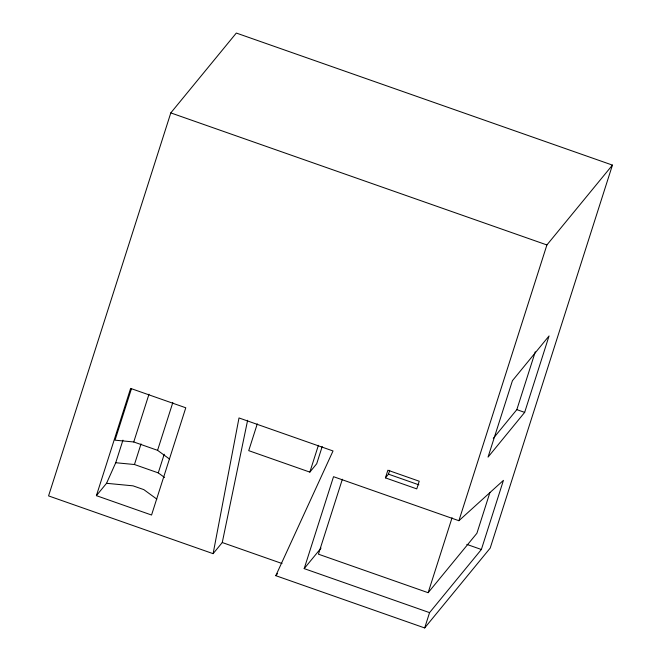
<?xml version="1.0" encoding="UTF-8"?>
<svg xmlns="http://www.w3.org/2000/svg" width="661" height="661" viewBox="0 0 661 661"><rect width="100%" height="100%" fill="white"/><g stroke="black" fill="none" stroke-linecap="round" stroke-linejoin="round"><path stroke-width="0.99" d="M213.115 553.67L239.001 417.95L333.028 450.959L275.802 575.681L424.676 627.95L490.198 548.101L612.433 165.101L236.324 33.05L170.802 112.899L48.567 495.899L213.115 553.67L222.261 542.532L247.627 420.272M96.399 495.659L130.622 388.412L185.782 407.779L151.559 515.026L96.399 495.659L106.537 483.307L115.733 462.733L122.946 440.143M131.522 388.511L115.039 440.176L133.753 441.969L157.574 450.331L169.406 458.974M133.753 441.969L148.998 394.196M115.733 462.733L134.456 464.518L141.033 443.895M157.574 450.331L172.818 402.557M164.581 477.49L158.268 472.888L164.225 454.223M257.286 423.841L248.726 450.653L309.844 472.111L316.702 463.758L322.204 446.522M309.844 472.111L318.404 445.299M429.559 612.631L304.192 568.617L333.532 476.688L458.899 520.711L503.434 480.357L481.373 549.498L429.559 612.631L424.676 627.95M342.365 479.233L318.445 554.191L428.138 592.702L476.903 533.278L489.941 492.42M385.429 477.878L387.875 470.219L419.223 481.225L416.777 488.884L385.429 477.878L388.478 474.168L389.701 470.335M428.138 592.702L452.066 517.745M458.899 520.711L546.903 244.95L612.433 165.101M493.288 438.383L516.828 409.638L535.278 351.809M524.66 412.39L549.06 335.945L512.44 380.662L488.041 457.106L524.66 412.39L516.828 409.638M275.802 575.681L277.529 573.574M304.192 568.617L321.031 548.093M106.537 483.307L133.01 485.835L143.842 489.636L156.831 499.121M170.802 112.899L546.903 244.95M388.478 474.168L418.876 484.835M466.798 544.375L481.373 549.498M134.456 464.518L158.268 472.888M222.261 542.532L282.032 563.519"/></g></svg>
